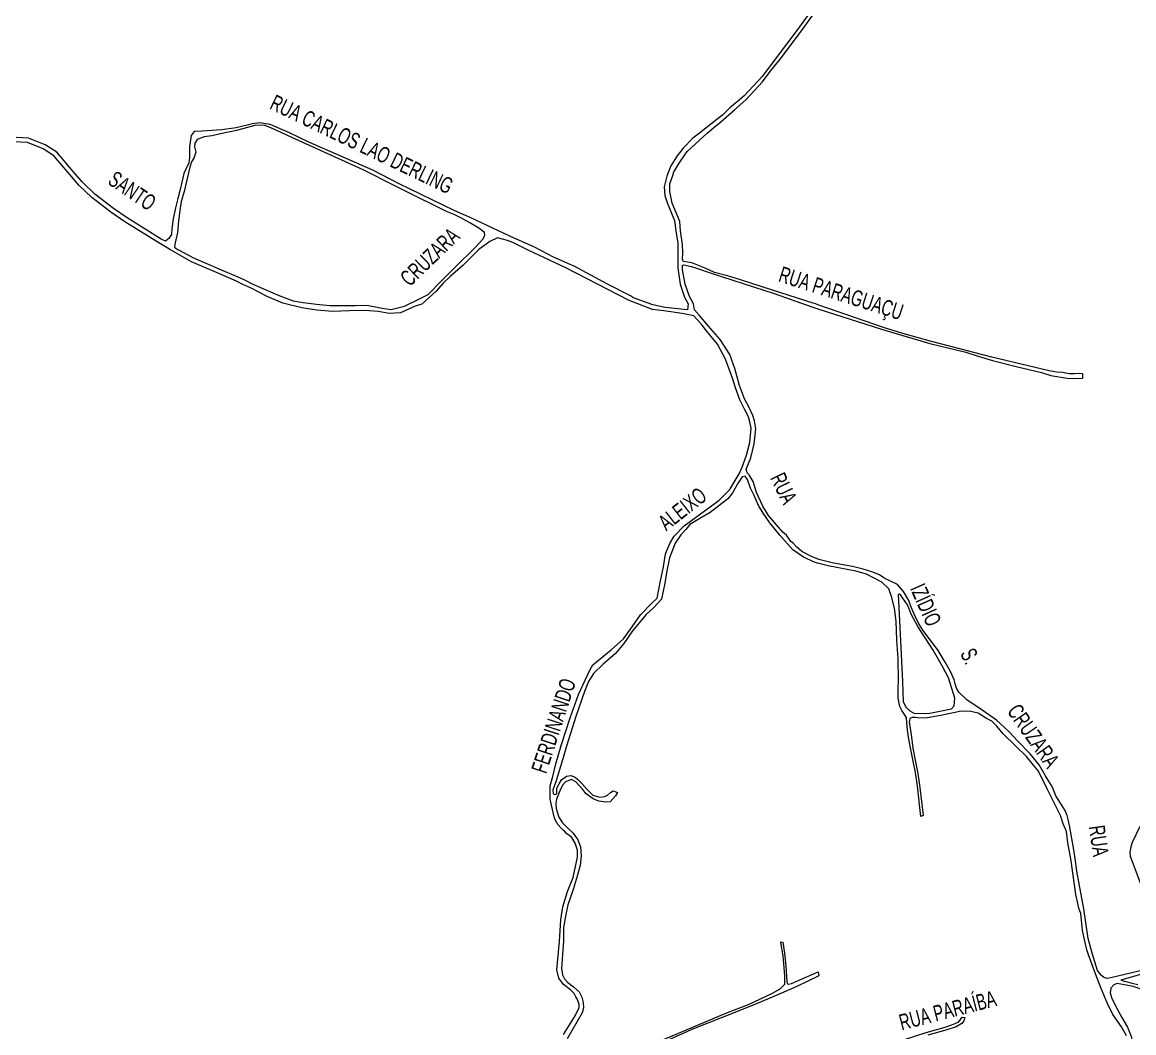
# Model space of a CAD drawing. Header units: millimetres. Extents: x 617885 to 663705, y 7172943 to 7234736.
# Drawn here: x 660252 to 661296, y 7183300 to 7184249 of the extents above; entities that cross this region are included whole.
import ezdxf

# ---------------------------------------------------------------- set-up
doc = ezdxf.new("R2010")
doc.units = ezdxf.units.MM
doc.layers.add('TOP_VIAS 10.000', color=7, linetype='Continuous', lineweight=9)
doc.layers.add('VIAS', color=7, linetype='Continuous', lineweight=5)
doc.styles.add('LDUP', font='LDUP.SHX')

msp = doc.modelspace()

# ---------------------------------------------------------------- linework, layer by layer
at = {"layer": 'VIAS', "color": 253}
for points in [[(661014.4, 7184287.8), (661000, 7184269), (660996.8, 7184264.8), (660979.4, 7184241.2)], [(660983.7, 7184240.8), (661000, 7184263.3), (661000.4, 7184263.9)], [(660954.4, 7184202.7), (660963.8, 7184214.2), (660983.7, 7184240.8)], [(660979.4, 7184241.2), (660960.9, 7184216.7)], [(660960.9, 7184216.7), (660947.1, 7184198.2)], [(660947.1, 7184198.2), (660930.1, 7184179.7), (660923.5, 7184174.1)], [(660947.3, 7184192.8), (660954.4, 7184202.7)], [(660931.6, 7184176.1), (660947.3, 7184192.8)], [(660923.5, 7184174.1), (660916.5, 7184168.5)], [(660920.8, 7184166.5), (660931.6, 7184176.1)], [(660908.1, 7184155.4), (660920.8, 7184166.5)], [(660916.5, 7184168.5), (660910, 7184161.8)], [(660650.4, 7184071.2), (660637.4, 7184077.7), (660623.8, 7184084.3), (660602, 7184095.1), (660572.2, 7184110.1), (660505.3, 7184140.7), (660495.3, 7184145.2), (660486.1, 7184149.3), (660479.1, 7184152.1), (660470.4, 7184151.8), (660453.4, 7184147.2), (660438.3, 7184144), (660430.2, 7184142.2), (660422.8, 7184141.3), (660416.3, 7184138.6), (660414.1, 7184135.2), (660413.9, 7184131.7), (660415.1, 7184126.8), (660413.2, 7184121.1), (660411.1, 7184117.6), (660409.5, 7184112.6), (660406.9, 7184102.1), (660404, 7184089.9), (660401.4, 7184080.5), (660399.9, 7184072), (660398.7, 7184062.3), (660397.8, 7184051.3), (660395.6, 7184041.5), (660394.9, 7184038.1), (660395.2, 7184037.3)], [(660751.1, 7184028.2), (660733.2, 7184037.5), (660709.9, 7184048), (660672.7, 7184065.4), (660664, 7184069.1), (660657.8, 7184072.1), (660606.1, 7184097.1), (660581.2, 7184109.8), (660521.3, 7184136.2), (660503, 7184144.9), (660484.8, 7184152.9), (660475, 7184154.2), (660468.2, 7184153.5), (660452.8, 7184149.6), (660439.6, 7184147.8), (660421.1, 7184146.4), (660413.6, 7184146.1), (660410.7, 7184142.6), (660409.1, 7184132.1), (660409.2, 7184121.9), (660408.6, 7184116.8), (660403.8, 7184106.8), (660400.3, 7184091.6), (660398.3, 7184083.3)], [(660898.8, 7184153), (660888, 7184144.6)], [(660910, 7184161.8), (660898.8, 7184153)], [(660901.4, 7184149.9), (660908.1, 7184155.4)], [(660398.3, 7184083.3), (660395.9, 7184074.5), (660393.8, 7184064.1), (660392.6, 7184055), (660392.2, 7184049.3), (660389.7, 7184045.7), (660386.6, 7184043.3), (660382.4, 7184045.2), (660350.6, 7184065), (660337.7, 7184074), (660320.2, 7184087.4), (660308.2, 7184098.8), (660299.9, 7184108.7), (660284.5, 7184126.7), (660273.7, 7184133.8), (660257.9, 7184140), (660218, 7184142)], [(660888, 7184144.6), (660881.8, 7184139.8), (660872.6, 7184130.6)], [(660876.5, 7184127.5), (660895.2, 7184144.5), (660901.4, 7184149.9)], [(660647.3, 7184003.8), (660640.4, 7183995.9), (660631, 7183987.3), (660627.2, 7183984), (660620.9, 7183982.1), (660607.2, 7183975.8), (660596.6, 7183975.2), (660586.3, 7183977.2), (660573.8, 7183978.1), (660559, 7183977.8), (660543.4, 7183977), (660528.6, 7183978.5), (660514.6, 7183980.7), (660496.8, 7183984.9), (660482.1, 7183991.1), (660467.5, 7183998.6), (660462.8, 7184000.8), (660459.8, 7184002.1), (660453.3, 7184005.7), (660434.4, 7184013.7), (660411.1, 7184023.7), (660391.4, 7184035.1), (660380.2, 7184041.5), (660348.3, 7184061.4), (660335.2, 7184070.5), (660317.5, 7184084.2), (660305.1, 7184095.8), (660296.7, 7184105.9), (660281.6, 7184123.5), (660271.7, 7184130), (660257, 7184135.8), (660217.8, 7184137.7)], [(660872.6, 7184130.6), (660867.2, 7184123.2), (660861.2, 7184113.8)], [(660869.1, 7184116.6), (660874.4, 7184124.4), (660876.5, 7184127.5)], [(660861.2, 7184113.8), (660857.3, 7184104.2)], [(660863.8, 7184108.4), (660866.2, 7184111.7), (660869.1, 7184116.6)], [(660857.3, 7184104.2), (660854.9, 7184094.1)], [(660860.2, 7184097), (660862.9, 7184105)], [(660862.9, 7184105), (660863.8, 7184108.4)], [(660854.9, 7184094.1), (660855.4, 7184086.2)], [(660869.6, 7184061.6), (660862.4, 7184078.8), (660860.3, 7184089.8), (660860.2, 7184097)], [(660855.4, 7184086.2), (660857.9, 7184078.7), (660864.7, 7184062.6), (660865.7, 7184052.9)], [(660395.2, 7184037.3), (660398.3, 7184035.4), (660413, 7184027.6), (660436.1, 7184017.6), (660455.1, 7184009.5), (660460.1, 7184007.1), (660468.6, 7184002.9), (660494, 7183991.9), (660506.4, 7183987.2), (660516, 7183985.7), (660528.3, 7183983.9), (660540.8, 7183982.7), (660564.8, 7183982.6), (660575.7, 7183983.1), (660590, 7183980.4), (660598.4, 7183978.9), (660610.9, 7183982), (660624.6, 7183988.8), (660633.2, 7183993), (660645.3, 7184005.6), (660658.3, 7184018.5), (660678, 7184038), (660684.5, 7184045), (660686.5, 7184048.5), (660686.2, 7184051.2), (660680.7, 7184055.4), (660672.3, 7184060.5), (660663.8, 7184065), (660658.4, 7184067.8), (660650.4, 7184071.2)], [(660872.2, 7184040.2), (660870.2, 7184053), (660869.6, 7184061.6)], [(660865.7, 7184052.9), (660867.6, 7184041.2)], [(660760.2, 7183297.9), (660771.3, 7183315.3), (660775.1, 7183323.4), (660774.9, 7183326), (660774.1, 7183328.8), (660773.1, 7183331.4), (660771.8, 7183333.4), (660770.3, 7183336.3), (660767, 7183339.9), (660760.4, 7183344.9), (660756, 7183350.7), (660754.2, 7183358.6), (660756.5, 7183385.2), (660757.9, 7183405.5), (660759.7, 7183417.8), (660764.2, 7183432.1), (660769.4, 7183445.4), (660773.5, 7183464.6), (660773.4, 7183471.2), (660771.3, 7183477.7), (660768.1, 7183482.9), (660763.3, 7183486.7), (660761.4, 7183488.9), (660759.9, 7183490), (660758.3, 7183491.6), (660755, 7183495.3), (660752.5, 7183499.7), (660751.7, 7183502.5), (660751.4, 7183503.7), (660747.7, 7183519.1), (660747.7, 7183531.4), (660750.2, 7183540.4), (660753.1, 7183552.1), (660758.3, 7183569.3), (660766.5, 7183595.5), (660774.5, 7183617.2), (660784.9, 7183639.6), (660787.8, 7183645.3), (660805, 7183659.2), (660816.7, 7183669.7), (660824.9, 7183680.8), (660832.8, 7183692.1), (660843.3, 7183703.2), (660848.2, 7183707.8), (660851.1, 7183722.4), (660854.3, 7183737.2), (660856, 7183749.4), (660860.1, 7183759.1), (660864.2, 7183766.1), (660873.7, 7183775.9), (660889, 7183787.1), (660901.6, 7183796.2), (660906.5, 7183800), (660916.5, 7183809.8), (660921.4, 7183818.3), (660925.3, 7183824.7), (660928.1, 7183830.9), (660932.3, 7183842), (660935.2, 7183853.9), (660936.5, 7183867.4), (660935.4, 7183873.6), (660934.1, 7183878.3), (660930.4, 7183885.4), (660927, 7183892.1), (660925.8, 7183894.2), (660922, 7183905.3), (660919.2, 7183913.7), (660912.5, 7183932.3), (660905.1, 7183946.3), (660894.7, 7183958.8), (660890.4, 7183964.3), (660886, 7183969.7), (660882.6, 7183972.9), (660871.9, 7183975.3), (660854.7, 7183977.7), (660844, 7183978.9), (660821.9, 7183987.6), (660762.4, 7184018), (660727.2, 7184034.8), (660712.8, 7184041.8), (660707.6, 7184043.9), (660698.4, 7184046.2), (660691.1, 7184042.8), (660680.9, 7184035.4), (660665.9, 7184020.3), (660653.9, 7184010), (660647.3, 7184003.8)], [(660867.6, 7184041.2), (660867.8, 7184033.4)], [(660872.2, 7184026.2), (660872.5, 7184032), (660872.2, 7184040.2)], [(660764.3, 7184022.2), (660752.4, 7184027.5), (660751.1, 7184028.2)], [(660867.8, 7184033.4), (660867.6, 7184018), (660870, 7184002.8), (660874.1, 7183990.6)], [(660770.4, 7184019.8), (660764.3, 7184022.2)], [(660823.2, 7183991.7), (660801.8, 7184002.7), (660770.4, 7184019.8)], [(660872.1, 7184016.3), (660872.1, 7184020.3), (660873.2, 7184021), (660880.6, 7184019.5)], [(660874.5, 7184002.8), (660872.1, 7184016.3)], [(660902.2, 7184013.8), (660893.3, 7184017.8), (660880.8, 7184022.9), (660872.7, 7184024.1), (660872.2, 7184026.2)], [(660880.6, 7184019.5), (660888.1, 7184016.9), (660897.2, 7184013.8)], [(660897.2, 7184013.8), (660919.5, 7184006.6), (660958.3, 7183994)], [(660994.8, 7183985), (660956.6, 7183997.3), (660926.5, 7184007), (660914.4, 7184010.5), (660902.2, 7184013.8)], [(660878.7, 7183991.2), (660874.5, 7184002.8)], [(660826.2, 7183990.1), (660823.2, 7183991.7)], [(660855.8, 7183981), (660844.3, 7183983.5), (660826.2, 7183990.1)], [(660874.1, 7183990.6), (660877.5, 7183984.3), (660876.8, 7183978.7), (660855.8, 7183981)], [(660883.4, 7183978.8), (660882.3, 7183984.4), (660878.7, 7183991.2)], [(660958.3, 7183994), (660993.5, 7183981.4), (661000, 7183979.3)], [(661105.8, 7183948.9), (661079.1, 7183956.3), (661060.8, 7183962), (661000, 7183983.2), (660997, 7183984.3), (660994.8, 7183985)], [(660916.5, 7183936.7), (660907.6, 7183950.8), (660896.5, 7183963.2), (660888.2, 7183973.2), (660883.4, 7183978.8)], [(661000, 7183979.3), (661059.1, 7183960.5)], [(661059.1, 7183960.5), (661104.4, 7183947)], [(661104.4, 7183947), (661138.1, 7183938.8)], [(661223.2, 7183920.1), (661216.3, 7183921.3), (661196.8, 7183926), (661162.7, 7183934.3), (661105.8, 7183948.9)], [(660925.5, 7183907.7), (660921.1, 7183923.6), (660916.5, 7183936.7)], [(661138.1, 7183938.8), (661149.9, 7183935.1)], [(661149.9, 7183935.1), (661163.2, 7183931.2), (661185.3, 7183925.6), (661209.1, 7183919.8)], [(661163, 7183931.3), (661163.2, 7183931.2)], [(661209.1, 7183919.8), (661217.9, 7183917), (661233.2, 7183914.4), (661239.7, 7183914.3)], [(661228.8, 7183919.7), (661223.2, 7183920.1)], [(661240, 7183918.7), (661235.2, 7183918.7), (661228.8, 7183919.7)], [(661239.7, 7183914.3), (661248.1, 7183914.6), (661247.9, 7183918.7)], [(661247.9, 7183918.7), (661244, 7183919), (661240, 7183918.7)], [(660939.8, 7183874.3), (660938.1, 7183879.5), (660934.7, 7183886.9), (660930.2, 7183895), (660925.5, 7183907.7)], [(660940.4, 7183870.7), (660939.8, 7183874.3)], [(660940.8, 7183867), (660940.4, 7183870.7)], [(660932.9, 7183825.5), (660932, 7183829.1), (660936.3, 7183839.8), (660939.4, 7183852.9), (660940.8, 7183867)], [(661289, 7183296.7), (661284.4, 7183305.2), (661276.1, 7183316.6), (661270.9, 7183327.7), (661265.4, 7183341), (661259.9, 7183354.9), (661253.4, 7183372.9), (661251.8, 7183377.4), (661250.2, 7183384.2), (661247.8, 7183395.7), (661246.3, 7183411.6), (661244.4, 7183416.7), (661243, 7183422.5), (661241.6, 7183429.5), (661237, 7183461.1), (661234.1, 7183477.9), (661232.7, 7183488.7), (661229.6, 7183495.8), (661227, 7183503.6), (661214.4, 7183528.6), (661206.3, 7183545.2), (661201.8, 7183551), (661195.2, 7183559.2), (661184.8, 7183569), (661173.1, 7183580.5), (661167.4, 7183587.6), (661162.7, 7183592.2), (661157.7, 7183594.9), (661149.9, 7183599.7), (661142.9, 7183601.2), (661133.7, 7183601.7), (661126.7, 7183600.2), (661123.3, 7183599.4), (661114.7, 7183597.6), (661101.7, 7183595.5), (661094.3, 7183595.2), (661091.3, 7183595.6), (661087.7, 7183595.7), (661085.6, 7183594.8), (661084.8, 7183590.9), (661086.1, 7183583.7), (661087.2, 7183577.1), (661088.4, 7183567), (661090.5, 7183555.7), (661093, 7183543.1), (661095.1, 7183529.9), (661098.2, 7183503.5), (661096, 7183502.8), (661092.7, 7183531.3), (661090.9, 7183544.1), (661088.7, 7183554.7), (661086.4, 7183565.8), (661084.4, 7183577.1), (661083.2, 7183586.5), (661082.4, 7183595.8), (661078.2, 7183602.4), (661076.3, 7183606.2), (661074.7, 7183613.8), (661074.7, 7183622.5), (661074.9, 7183630.7), (661074.6, 7183650.8), (661073.5, 7183668.4), (661072.6, 7183686.3), (661071.2, 7183698.5), (661068.5, 7183709.5), (661065.9, 7183716.6), (661059.3, 7183722.8), (661051.6, 7183727), (661044.9, 7183730.3), (661035, 7183733.1), (661009, 7183738.1), (661000, 7183740.5), (660996.6, 7183741.3), (660985.8, 7183746.4), (660975.7, 7183753.1), (660963.5, 7183767), (660954, 7183778.5), (660947.7, 7183787.6), (660943.4, 7183794.9), (660941.2, 7183800), (660939.3, 7183804.3), (660936, 7183811.2), (660933, 7183819.4), (660930.8, 7183822.3), (660928.1, 7183821.8), (660924.4, 7183816.2), (660919.1, 7183806.9), (660914.6, 7183801), (660913.2, 7183800), (660898.1, 7183788.2), (660888.5, 7183782.5), (660879.1, 7183777.1), (660875.2, 7183772.3), (660870.6, 7183767.4), (660865.3, 7183759.6), (660859.8, 7183745.6), (660857.3, 7183733.6), (660855.5, 7183721.8), (660852.4, 7183707), (660845.3, 7183699.1), (660837.9, 7183692.6), (660825.1, 7183677), (660817, 7183665.2), (660809.2, 7183655.8), (660797.7, 7183645.7), (660788.5, 7183636.9), (660783.7, 7183629.5), (660779.9, 7183620.1), (660771.9, 7183596.7), (660763.3, 7183568.7), (660759.7, 7183556.9), (660753.1, 7183535.4)], [(660934.7, 7183823.6), (660932.9, 7183825.5)], [(660938.3, 7183817.3), (660934.7, 7183823.6)], [(661328.2, 7183364.1), (661274.2, 7183351.1), (661270.9, 7183350.4), (661267.8, 7183351.4), (661265.2, 7183353.7), (661261.7, 7183358.1), (661256.7, 7183374.4), (661253, 7183388.2), (661248.9, 7183416.1), (661244.6, 7183439.4), (661242.4, 7183451.5), (661240.9, 7183463.1), (661238.9, 7183475), (661235.6, 7183494.3), (661234.3, 7183499.9), (661233.2, 7183503.5), (661231.3, 7183508.5), (661227, 7183515.3), (661222.6, 7183522), (661219.7, 7183530.2), (661213.1, 7183540.9), (661206.9, 7183551.2), (661198.5, 7183561.6), (661186.9, 7183573.5), (661178.6, 7183582.6), (661166.9, 7183593.2), (661153.6, 7183602.6), (661139.1, 7183612.2), (661131.6, 7183619.6), (661129.3, 7183623.2), (661128.1, 7183627.4), (661127.1, 7183631.1), (661123.8, 7183639), (661118.9, 7183647.7), (661112.2, 7183658.7), (661108.7, 7183663.4), (661104.4, 7183669), (661101.9, 7183672.4), (661097.9, 7183677.7), (661093.4, 7183685), (661089.8, 7183692.2), (661086.7, 7183699.5), (661084.6, 7183705.7), (661079.6, 7183714.1), (661073.9, 7183720.8), (661066.1, 7183724.4), (661062.1, 7183726.4), (661057.2, 7183729.8), (661049.8, 7183732.7), (661041.7, 7183735.2), (661031.8, 7183737.6), (661024.4, 7183738.8), (661012.5, 7183741.1), (661000.1, 7183744), (661000, 7183744.1), (660993.1, 7183747.1), (660984.1, 7183751.7), (660979.1, 7183756.1), (660976.2, 7183759.2), (660973.8, 7183761.1), (660969.6, 7183767), (660966.4, 7183769.9), (660960.5, 7183776.6), (660952.9, 7183785.6), (660947.6, 7183794.2), (660941.7, 7183807.2), (660938.3, 7183817.3)], [(660947.6, 7183794.2), (660941.7, 7183807.2)], [(660759.7, 7183556.9), (660753.1, 7183535.4), (660750.4, 7183527.8), (660750.7, 7183523.9), (660752.3, 7183523.5), (660754, 7183524.1), (660754.2, 7183529.2), (660756.3, 7183533.3), (660758.5, 7183537.1), (660763.2, 7183540.6), (660767.3, 7183541.1), (660771.3, 7183539.8), (660773.8, 7183537.4), (660777.4, 7183533.7), (660782.2, 7183528.3), (660788, 7183522.7), (660794.5, 7183520.8), (660799.3, 7183521.5), (660801.7, 7183522.7), (660804.6, 7183525.2), (660807.1, 7183526.9), (660811.2, 7183525.2), (660809.2, 7183522), (660804.1, 7183516.5), (660800.1, 7183516.2), (660793.5, 7183517), (660788.2, 7183519.2), (660781.6, 7183524.1), (660778.2, 7183528.5), (660771.8, 7183535.4), (660767.9, 7183537.4), (660762.2, 7183535.3), (660759.8, 7183532.4), (660757.7, 7183529), (660755.7, 7183523.6), (660753.9, 7183519.1), (660753.1, 7183515.2), (660753.4, 7183510.1), (660755.9, 7183502.2), (660759.3, 7183496.9), (660764.1, 7183492), (660769.3, 7183487.2), (660773.9, 7183480.8), (660776.3, 7183474.1), (660776.9, 7183465.9), (660776, 7183456.6), (660773.2, 7183446.6), (660769.3, 7183434.2), (660764.3, 7183419.6), (660762.1, 7183409), (660760.4, 7183398.1), (660760.4, 7183385.6), (660759.5, 7183373.2), (660758.5, 7183359.8), (660759.3, 7183353.9), (660761.4, 7183350.1), (660764.5, 7183346.8), (660769.8, 7183342.8), (660775, 7183338), (660777.4, 7183333), (660778.9, 7183328), (660779.1, 7183323), (660777.8, 7183318.2), (660763.9, 7183294)], [(661301.6, 7183493.2), (661294.5, 7183478.4), (661293, 7183474.3), (661292.3, 7183469.2), (661292.5, 7183465.4), (661305.3, 7183431.4)], [(660854.3, 7183293.1), (660914.3, 7183318.5), (660934.2, 7183326.1), (660956.6, 7183336.8), (660963.8, 7183340.8), (660968.1, 7183345.2), (660968.3, 7183353), (660966.5, 7183371.7), (660964.3, 7183384.4), (660964.3, 7183385), (660966.4, 7183384.7), (660967.8, 7183374.4), (660969.1, 7183362.1), (660969.9, 7183352.4), (660970.1, 7183347.7), (660970.6, 7183345.6), (660971.5, 7183345.3), (660974.6, 7183345.8), (660999.5, 7183356.8), (661000, 7183353.1), (660979.3, 7183343.1), (660960, 7183334.6), (660940.1, 7183326.1), (660909.2, 7183314), (660882.4, 7183303.1), (660857.7, 7183292.3)], [(661314.1, 7183357.7), (661283.7, 7183349.1), (661287.3, 7183348.1)], [(661287.3, 7183348.1), (661294.4, 7183346), (661299.8, 7183344.8)], [(661309.9, 7183338), (661295.3, 7183343.1), (661280.3, 7183345.7), (661277.2, 7183344.5), (661274.4, 7183341.5), (661273.8, 7183337.2), (661274.9, 7183332.8), (661278.6, 7183325), (661284.8, 7183313.8), (661289.9, 7183304.7), (661293.7, 7183295.5), (661294.6, 7183284.4), (661293.8, 7183277), (661292, 7183271), (661292.1, 7183267.6), (661294.4, 7183265.1), (661296.8, 7183264)], [(661118.8, 7183304.7), (661126.5, 7183307.5), (661131.7, 7183309.7), (661134.8, 7183314.2), (661137.3, 7183313.9), (661136.3, 7183310.8), (661134.4, 7183308.2), (661129, 7183305.2), (661119.5, 7183301.9), (661102.5, 7183297.2)], [(661079.7, 7183293), (661101, 7183299.8), (661118.8, 7183304.7)]]:
    msp.add_lwpolyline(points, dxfattribs=at)
msp.add_lwpolyline([(661124.7, 7183604), (661127.2, 7183606.6), (661127.9, 7183614), (661121.9, 7183633.1), (661116.3, 7183643.5), (661107.4, 7183658.9), (661093, 7183681.1), (661086.8, 7183692.8), (661083.4, 7183701.4), (661079.1, 7183707.7), (661076.8, 7183711), (661076, 7183711.5), (661074.6, 7183711.4), (661074.5, 7183711.3), (661076.5, 7183673.9), (661078.7, 7183629.6), (661079.4, 7183610.7), (661081.9, 7183605.4), (661085.5, 7183602.1), (661089.8, 7183599.6), (661104.3, 7183599.7), (661118.3, 7183602.6)], close=True, dxfattribs=at)

# ---------------------------------------------------------------- texts
at = {"layer": 'TOP_VIAS 10.000', "color": 251, "style": 'LDUP', "width": 0.69}
for s, rotation, p in [('RUA CARLOS LAO DERLING', 334.3607, (660483.4, 7184167.9)), ('SANTO', 326, (660331.4, 7184097.6)), ('CRUZARA', 44, (660615.9, 7183999.8)), ('RUA PARAGUAÇU', 342.2572, (660961.3, 7184005.6)), ('RUA', 296, (660954, 7183820.8)), ('ALEIXO', 38, (660856.9, 7183770.4)), ('IZÍDIO', 294, (661085.5, 7183717.1)), ('S.', 296, (661132.5, 7183655.9)), ('FERDINANDO', 72, (660744, 7183542.2)), ('CRUZARA', 305, (661176.3, 7183601.5)), ('RUA', 278, (661253.6, 7183493.3)), ('RUA PARAÍBA', 14.4716, (661077.9, 7183301.7))]:
    msp.add_text(s, height=15, rotation=rotation, dxfattribs=at).set_placement(p)

doc.saveas('drawing.dxf')
